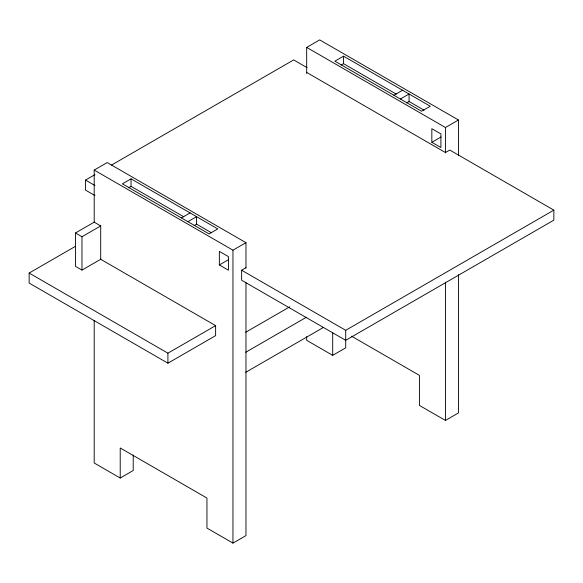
<?xml version="1.0" encoding="UTF-8"?>
<svg xmlns="http://www.w3.org/2000/svg" width="583" height="583" viewBox="0 0 583 583"><rect width="100%" height="100%" fill="white"/><g stroke="black" fill="none" stroke-linecap="round" stroke-linejoin="round"><path stroke-width="0.87" d="M100.699 259.603L100.699 225.92L94.198 222.167L94.198 170.076L107.206 162.562L245.968 242.681L245.968 268.151M306.68 73.443L306.68 47.398L319.688 39.892L458.449 120.003L458.449 155.479M94.985 195.567L85.526 190.102L85.526 180.089L94.985 174.63M111.542 165.069L293.672 59.918L307.073 67.657M131.051 178.835L122.379 183.842L209.108 233.914L217.78 228.908L131.051 178.835L131.051 186.349L183.783 216.789M343.533 56.165L334.861 61.171L421.589 111.244L430.261 106.23L343.533 56.165L343.533 63.671L396.265 94.111M128.69 187.711L131.051 186.349M341.172 65.041L343.533 63.671M100.699 259.289L81.97 270.104L75.469 266.344L75.469 232.981L94.453 222.021M75.469 232.981L81.97 236.734L100.881 225.818M100.502 259.173L215.615 325.635L215.615 335.648L167.911 363.187L29.15 283.068L29.15 273.055L75.287 246.42M181.4 217.918L190.073 212.912M393.882 95.248L402.561 90.234M187.908 221.678L196.58 216.665L196.58 224.178L211.498 232.792M400.39 99.001L409.062 93.994L409.062 101.5L423.979 110.114M194.212 225.541L196.58 224.178M406.694 102.87L409.062 101.5M94.198 170.076L232.96 250.187L245.968 242.681M306.68 47.398L445.441 127.517L458.449 120.003M219.354 264.959L228.427 270.199L228.427 256.622L219.354 251.382L219.354 264.959L228.536 259.654M431.835 142.281L440.908 147.521L440.908 133.944L431.835 128.705L431.835 142.281L441.018 136.983M306.68 72.438L445.441 152.549L449.777 150.05L553.85 210.135L553.85 220.148L345.704 340.319L241.632 280.234L241.632 270.221L245.968 267.714M29.15 273.055L167.911 353.174L215.615 325.635M245.727 332.237L289.78 306.811M245.771 352.249L306.337 317.276M245.771 372.275L323.638 327.318M241.632 270.221L345.704 330.306L553.85 210.135M94.198 320.402L94.198 462.997L120.215 478.016L133.223 470.51L133.223 455.031M306.68 336.69L306.68 340.319L332.696 355.346L345.704 347.832L345.704 330.306M120.215 478.016L120.215 447.977L206.943 498.05L206.943 528.089L232.96 543.108L245.968 535.602L245.968 282.704M351.615 336.223L419.425 375.372L419.425 405.418L445.441 420.438L458.449 412.924L458.449 274.651M85.526 180.089L94.985 185.554M445.441 127.517L445.441 152.986M445.441 282.165L445.441 420.438M332.696 332.58L332.696 355.346M232.96 250.187L232.96 543.108M167.911 353.174L167.911 363.187M81.97 236.734L81.97 270.104"/></g></svg>
